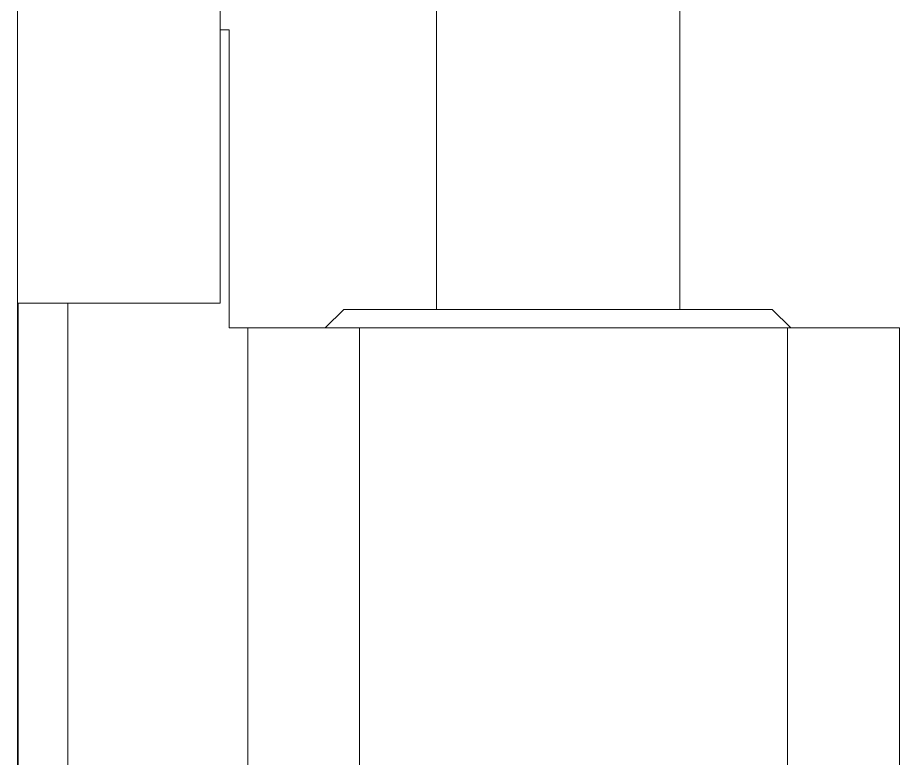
# Model space of a CAD drawing. Header units: millimetres. Extents: x 2 to 278, y 1 to 215.
# Drawn here: x 67.76 to 76.78, y 49.97 to 57.54 of the extents above; entities that cross this region are included whole.
import ezdxf

# ---------------------------------------------------------------- set-up
doc = ezdxf.new("R2010")
doc.units = ezdxf.units.MM

msp = doc.modelspace()

# ---------------------------------------------------------------- linework, layer by layer
at = {"color": 7, "linetype": 'Continuous', "lineweight": 18}
for p, q in [((67.7586, 71.2682), (67.7586, 40.7882)), ((69.8321, 54.6205), (69.8321, 57.6685)), ((72.0432, 57.6685), (72.0432, 54.5584)), ((74.5324, 54.5584), (74.5324, 57.6685)), ((69.8321, 57.4159), (69.9223, 57.4159)), ((69.9223, 54.3679), (69.9223, 57.4159)), ((69.8321, 54.6205), (67.7586, 54.6205)), ((67.7633, 40.7789), (67.7633, 54.6205)), ((68.2713, 54.6205), (68.2713, 47.0019)), ((71.0971, 54.5584), (70.9066, 54.3679)), ((71.0971, 54.5584), (75.4786, 54.5584)), ((75.6691, 54.3679), (75.4786, 54.5584)), ((70.1128, 54.3679), (69.9223, 54.3679)), ((70.1128, 54.3679), (70.1128, 49.7959)), ((71.2558, 54.3679), (70.1128, 54.3679)), ((71.2558, 54.3679), (71.2558, 49.7959)), ((71.2558, 54.3679), (75.6373, 54.3679)), ((75.6373, 54.3679), (75.6373, 49.7959)), ((76.7803, 54.3679), (75.6373, 54.3679)), ((76.7803, 54.3679), (76.7803, 49.7959))]:
    msp.add_line(p, q, dxfattribs=at)

doc.saveas('drawing.dxf')
